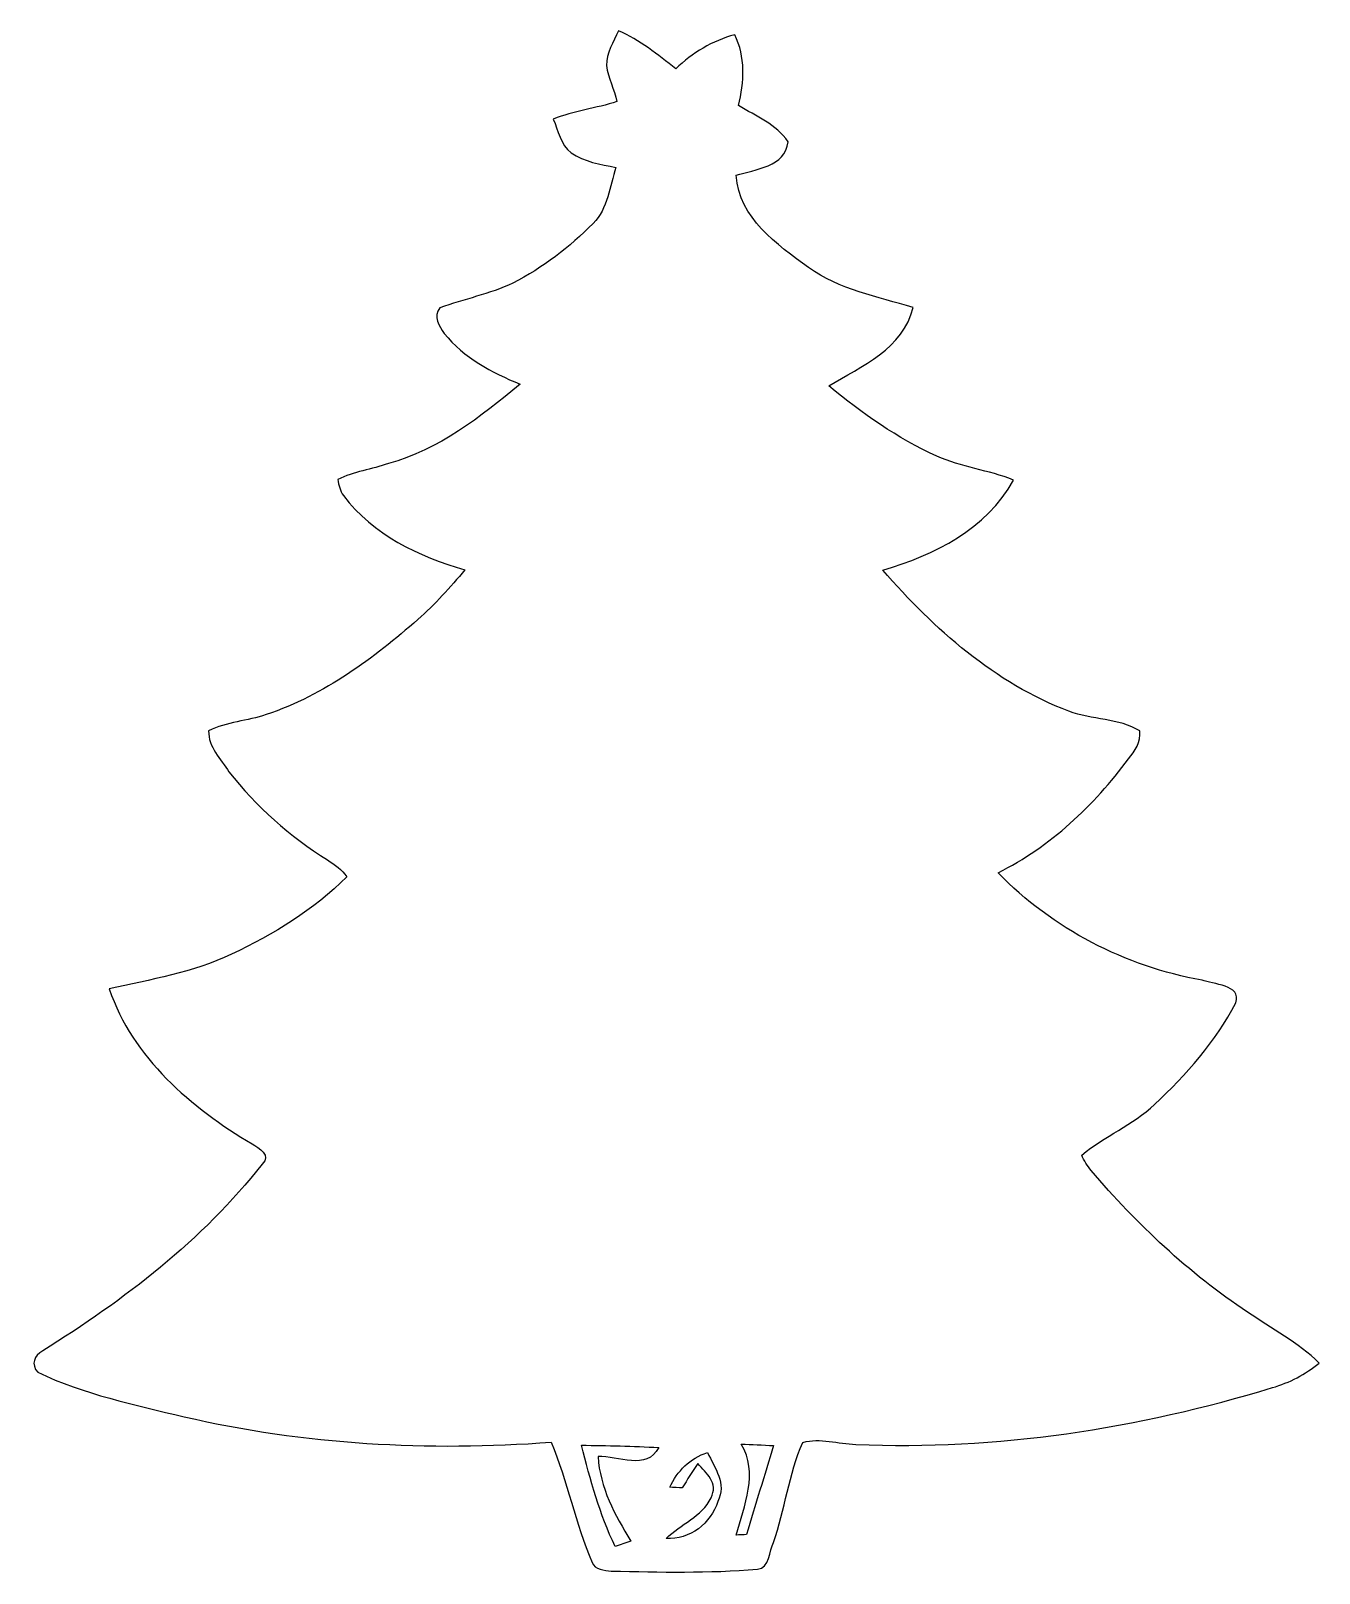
# Model space of a CAD drawing. Header units: centimetres. Extents: x -8.3 to 4.3, y -6.2 to 9.
import ezdxf

# ---------------------------------------------------------------- set-up
doc = ezdxf.new("R2010")
doc.units = ezdxf.units.CM
doc.header["$MEASUREMENT"] = 0
doc.layers.add('Camada 1', color=7, linetype='Continuous')

msp = doc.modelspace()

# ---------------------------------------------------------------- linework, layer by layer
at = {"layer": 'Camada 1', "color": 17}
for points, knots in [([(-2.56447, 8.95174), (-2.35633, 8.86213), (-2.17924, 8.71785), (-2.0032, 8.57744), (-2.0032, 8.57744), (-1.84234, 8.7376), (-1.64266, 8.85225), (-1.42429, 8.91399), (-1.42429, 8.91399), (-1.31564, 8.69809), (-1.33187, 8.44762), (-1.38619, 8.21796), (-1.38619, 8.21796), (-1.2151, 8.11389), (-1.01472, 8.03522), (-0.90077, 7.86201), (-0.90077, 7.86201), (-0.92511, 7.61683), (-1.22497, 7.59178), (-1.40983, 7.53392), (-1.40983, 7.53392), (-1.38126, 7.10953), (-1.00943, 6.85765), (-0.70039, 6.62658), (-0.70039, 6.62658), (-0.39559, 6.41385), (-0.02412, 6.33765), (0.3276, 6.23535), (0.3276, 6.23535), (0.23164, 5.83106), (-0.17793, 5.65891), (-0.50002, 5.46453), (-0.50002, 5.46453), (-0.17405, 5.19783), (0.17344, 4.94912), (0.55902, 4.77626), (0.55902, 4.77626), (0.79962, 4.66443), (1.06843, 4.64009), (1.31326, 4.5399), (1.31326, 4.5399), (1.04833, 4.05765), (0.53644, 3.80506), (0.0288, 3.65619), (0.0288, 3.65619), (0.53256, 3.07658), (1.13052, 2.54529), (1.85795, 2.27013), (1.85795, 2.27013), (2.08267, 2.18299), (2.3469, 2.20486), (2.55433, 2.07645), (2.55433, 2.07645), (2.5628, 1.97273), (2.50741, 1.87854), (2.44286, 1.80164), (2.44286, 1.80164), (2.10101, 1.34479), (1.67698, 0.94015), (1.16227, 0.68474), (1.16227, 0.68474), (1.69461, 0.13229), (2.41252, -0.23566), (3.1657, -0.37112), (3.1657, -0.37112), (3.26448, -0.41204), (3.5601, -0.41275), (3.49484, -0.59337), (3.49484, -0.59337), (3.29834, -0.97296), (3.00871, -1.3014), (2.69791, -1.59209), (2.69791, -1.59209), (2.48343, -1.79141), (2.20649, -1.90253), (1.98283, -2.08739), (1.98283, -2.08739), (2.00506, -2.14277), (2.03822, -2.19322), (2.07526, -2.24049), (2.07526, -2.24049), (2.52611, -2.76578), (3.0327, -3.24803), (3.61231, -3.63008), (3.61231, -3.63008), (3.84585, -3.79624), (4.10867, -3.92712), (4.31434, -4.13068), (4.31434, -4.13068), (4.17923, -4.24109), (4.0226, -4.32329), (3.85538, -4.37162), (3.85538, -4.37162), (2.53458, -4.77308), (1.14781, -4.99075), (-0.23402, -4.92866), (-0.23402, -4.92866), (-0.40724, -4.92584), (-0.58504, -4.86093), (-0.75613, -4.9089), (-0.75613, -4.9089), (-0.89266, -5.22217), (-0.93358, -5.5693), (-1.04259, -5.89315), (-1.04259, -5.89315), (-1.08774, -5.97076), (-1.07681, -6.14327), (-1.20204, -6.15527), (-1.20204, -6.15527), (-1.679, -6.19337), (-2.15842, -6.18314), (-2.63609, -6.17361), (-2.63609, -6.17361), (-2.70276, -6.16373), (-2.79801, -6.16232), (-2.82553, -6.08753), (-2.82553, -6.08753), (-2.98851, -5.70406), (-3.06577, -5.29131), (-3.22664, -4.90714), (-3.22664, -4.90714), (-4.43137, -4.99639), (-5.65163, -4.93219), (-6.82991, -4.65702), (-6.82991, -4.65702), (-7.31709, -4.54237), (-7.81381, -4.43583), (-8.26854, -4.22134), (-8.26854, -4.22134), (-8.33592, -4.14443), (-8.30523, -4.05518), (-8.21985, -4.01073), (-8.21985, -4.01073), (-7.42011, -3.51084), (-6.64893, -2.92594), (-6.06544, -2.17629), (-6.06544, -2.17629), (-5.97054, -2.09515), (-6.09472, -2.01471), (-6.16386, -1.97873), (-6.16386, -1.97873), (-6.759, -1.62666), (-7.3372, -1.1303), (-7.56616, -0.45685), (-7.56616, -0.45685), (-7.16046, -0.36407), (-6.74454, -0.29492), (-6.36495, -0.11606), (-6.36495, -0.11606), (-5.95431, 0.07902), (-5.55673, 0.32209), (-5.23359, 0.64382), (-5.23359, 0.64382), (-5.28086, 0.71543), (-5.35212, 0.76482), (-5.42303, 0.81033), (-5.42303, 0.81033), (-5.79239, 1.03999), (-6.12294, 1.33315), (-6.3907, 1.67605), (-6.3907, 1.67605), (-6.47008, 1.80058), (-6.59566, 1.91805), (-6.59002, 2.07716), (-6.59002, 2.07716), (-6.41434, 2.16535), (-6.21043, 2.17488), (-6.02522, 2.23696), (-6.02522, 2.23696), (-5.44643, 2.43167), (-4.97178, 2.79264), (-4.53509, 3.17077), (-4.53509, 3.17077), (-4.36928, 3.32211), (-4.21618, 3.48615), (-4.07366, 3.65972), (-4.07366, 3.65972), (-4.52662, 3.78848), (-4.97571, 4.00473), (-5.2664, 4.3882), (-5.2664, 4.3882), (-5.29815, 4.43548), (-5.31367, 4.49086), (-5.32284, 4.54625), (-5.32284, 4.54625), (-5.16621, 4.62351), (-4.98841, 4.64538), (-4.82437, 4.70359), (-4.82437, 4.70359), (-4.32907, 4.83553), (-3.91949, 5.1629), (-3.53108, 5.48217), (-3.53108, 5.48217), (-3.80837, 5.59576), (-4.086, 5.74111), (-4.2758, 5.97994), (-4.2758, 5.97994), (-4.32907, 6.05049), (-4.38869, 6.14962), (-4.32025, 6.23111), (-4.32025, 6.23111), (-4.08389, 6.31966), (-3.8313, 6.36446), (-3.6027, 6.47559), (-3.6027, 6.47559), (-3.30919, 6.6234), (-3.04601, 6.82766), (-2.8153, 7.0605), (-2.8153, 7.0605), (-2.66995, 7.2069), (-2.65231, 7.42315), (-2.59199, 7.61118), (-2.59199, 7.61118), (-2.74298, 7.6394), (-2.90102, 7.66621), (-3.03014, 7.75476), (-3.03014, 7.75476), (-3.13633, 7.83061), (-3.15784, 7.9756), (-3.20618, 8.08531), (-3.20618, 8.08531), (-3.00403, 8.1654), (-2.78672, 8.1908), (-2.5807, 8.25712), (-2.5807, 8.25712), (-2.60681, 8.37706), (-2.66678, 8.48783), (-2.68336, 8.6099), (-2.68336, 8.6099), (-2.68406, 8.73372), (-2.61668, 8.84343), (-2.56447, 8.95174)], [0, 0, 0, 0, 0.01694915, 0.01694915, 0.01694915, 0.01694915, 0.03389831, 0.03389831, 0.03389831, 0.03389831, 0.05084746, 0.05084746, 0.05084746, 0.05084746, 0.06779661, 0.06779661, 0.06779661, 0.06779661, 0.08474576, 0.08474576, 0.08474576, 0.08474576, 0.10169492, 0.10169492, 0.10169492, 0.10169492, 0.11864407, 0.11864407, 0.11864407, 0.11864407, 0.13559322, 0.13559322, 0.13559322, 0.13559322, 0.15254237, 0.15254237, 0.15254237, 0.15254237, 0.16949153, 0.16949153, 0.16949153, 0.16949153, 0.18644068, 0.18644068, 0.18644068, 0.18644068, 0.20338983, 0.20338983, 0.20338983, 0.20338983, 0.22033898, 0.22033898, 0.22033898, 0.22033898, 0.23728814, 0.23728814, 0.23728814, 0.23728814, 0.25423729, 0.25423729, 0.25423729, 0.25423729, 0.27118644, 0.27118644, 0.27118644, 0.27118644, 0.28813559, 0.28813559, 0.28813559, 0.28813559, 0.30508475, 0.30508475, 0.30508475, 0.30508475, 0.3220339, 0.3220339, 0.3220339, 0.3220339, 0.33898305, 0.33898305, 0.33898305, 0.33898305, 0.3559322, 0.3559322, 0.3559322, 0.3559322, 0.37288136, 0.37288136, 0.37288136, 0.37288136, 0.38983051, 0.38983051, 0.38983051, 0.38983051, 0.40677966, 0.40677966, 0.40677966, 0.40677966, 0.42372881, 0.42372881, 0.42372881, 0.42372881, 0.44067797, 0.44067797, 0.44067797, 0.44067797, 0.45762712, 0.45762712, 0.45762712, 0.45762712, 0.47457627, 0.47457627, 0.47457627, 0.47457627, 0.49152542, 0.49152542, 0.49152542, 0.49152542, 0.50847458, 0.50847458, 0.50847458, 0.50847458, 0.52542373, 0.52542373, 0.52542373, 0.52542373, 0.54237288, 0.54237288, 0.54237288, 0.54237288, 0.55932203, 0.55932203, 0.55932203, 0.55932203, 0.57627119, 0.57627119, 0.57627119, 0.57627119, 0.59322034, 0.59322034, 0.59322034, 0.59322034, 0.61016949, 0.61016949, 0.61016949, 0.61016949, 0.62711864, 0.62711864, 0.62711864, 0.62711864, 0.6440678, 0.6440678, 0.6440678, 0.6440678, 0.66101695, 0.66101695, 0.66101695, 0.66101695, 0.6779661, 0.6779661, 0.6779661, 0.6779661, 0.69491525, 0.69491525, 0.69491525, 0.69491525, 0.71186441, 0.71186441, 0.71186441, 0.71186441, 0.72881356, 0.72881356, 0.72881356, 0.72881356, 0.74576271, 0.74576271, 0.74576271, 0.74576271, 0.76271186, 0.76271186, 0.76271186, 0.76271186, 0.77966102, 0.77966102, 0.77966102, 0.77966102, 0.79661017, 0.79661017, 0.79661017, 0.79661017, 0.81355932, 0.81355932, 0.81355932, 0.81355932, 0.83050847, 0.83050847, 0.83050847, 0.83050847, 0.84745763, 0.84745763, 0.84745763, 0.84745763, 0.86440678, 0.86440678, 0.86440678, 0.86440678, 0.88135593, 0.88135593, 0.88135593, 0.88135593, 0.89830508, 0.89830508, 0.89830508, 0.89830508, 0.91525424, 0.91525424, 0.91525424, 0.91525424, 0.93220339, 0.93220339, 0.93220339, 0.93220339, 0.94915254, 0.94915254, 0.94915254, 0.94915254, 0.96610169, 0.96610169, 0.96610169, 0.96610169, 1, 1, 1, 1]), ([(-2.9303, -4.93748), (-2.84246, -5.27579), (-2.75109, -5.61622), (-2.59763, -5.93161), (-2.59763, -5.93161), (-2.54683, -5.91397), (-2.49639, -5.89633), (-2.44559, -5.8794), (-2.44559, -5.8794), (-2.59904, -5.62293), (-2.74968, -5.3527), (-2.76626, -5.0486), (-2.76626, -5.0486), (-2.57047, -5.04155), (-2.28895, -5.19254), (-2.17007, -4.959), (-2.17007, -4.959), (-2.42336, -4.947), (-2.67701, -4.93995), (-2.9303, -4.93748)], [0, 0, 0, 0, 0.16666667, 0.16666667, 0.16666667, 0.16666667, 0.33333333, 0.33333333, 0.33333333, 0.33333333, 0.5, 0.5, 0.5, 0.5, 0.66666667, 0.66666667, 0.66666667, 0.66666667, 1, 1, 1, 1]), ([(-1.36044, -4.92548), (-1.18864, -5.20876), (-1.33151, -5.52979), (-1.40948, -5.81942), (-1.40948, -5.81942), (-1.38408, -5.81836), (-1.33328, -5.8159), (-1.30788, -5.81484), (-1.30788, -5.81484), (-1.22356, -5.52203), (-1.12902, -5.23275), (-1.044, -4.9403), (-1.044, -4.9403), (-1.15019, -4.93466), (-1.25531, -4.92936), (-1.36044, -4.92548)], [0, 0, 0, 0, 0.2, 0.2, 0.2, 0.2, 0.4, 0.4, 0.4, 0.4, 0.6, 0.6, 0.6, 0.6, 1, 1, 1, 1]), ([(-2.06282, -5.35058), (-2.03178, -5.35199), (-1.97004, -5.35446), (-1.93935, -5.35587), (-1.93935, -5.35587), (-1.89031, -5.27509), (-1.83987, -5.19501), (-1.78519, -5.1181), (-1.78519, -5.1181), (-1.70369, -5.21053), (-1.58234, -5.30754), (-1.65713, -5.45465), (-1.65713, -5.45465), (-1.74426, -5.63845), (-1.9584, -5.71288), (-2.09704, -5.85329), (-2.09704, -5.85329), (-1.86527, -5.86775), (-1.65642, -5.70336), (-1.59045, -5.48887), (-1.59045, -5.48887), (-1.50085, -5.31636), (-1.62009, -5.15691), (-1.69241, -5.00945), (-1.69241, -5.00945), (-1.86209, -5.06236), (-1.98944, -5.1936), (-2.06282, -5.35058)], [0, 0, 0, 0, 0.125, 0.125, 0.125, 0.125, 0.25, 0.25, 0.25, 0.25, 0.375, 0.375, 0.375, 0.375, 0.5, 0.5, 0.5, 0.5, 0.625, 0.625, 0.625, 0.625, 0.75, 0.75, 0.75, 0.75, 1, 1, 1, 1])]:
    msp.add_open_spline(points, degree=3, knots=knots, dxfattribs=at)

doc.saveas('drawing.dxf')
